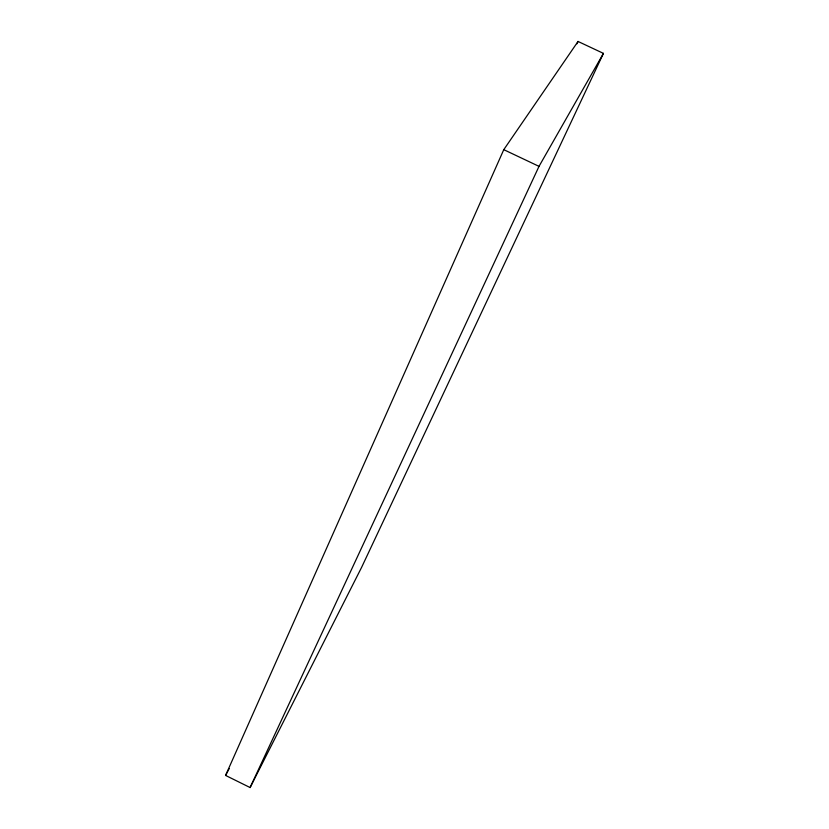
<?xml version="1.0" encoding="UTF-8"?>
<svg xmlns="http://www.w3.org/2000/svg" width="829" height="829" viewBox="0 0 829 829"><rect width="100%" height="100%" fill="white"/><g stroke="black" fill="none" stroke-linecap="round" stroke-linejoin="round"><path stroke-width="1.24" d="M225.571 775.426L503.773 149.666L578.041 41.45L603.429 53.377L361.579 567.409L250.099 787.55L225.571 775.426L229.229 768.597M576.963 43.802L578.041 41.45M250.099 787.55L539.016 166.36L603.429 53.377M503.773 149.666L539.016 166.36"/></g></svg>
